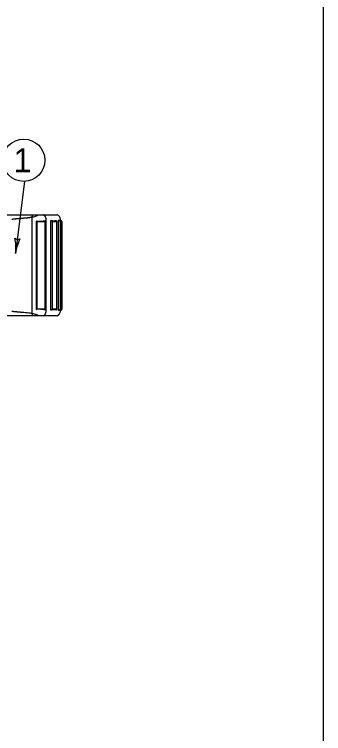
# Model space of a CAD drawing. Extents: x 47.45 to 50.2, y 10.37 to 12.04.
# Drawn here: x 50.0221 to 50.2014, y 11.2049 to 11.6221 of the extents above; entities that cross this region are included whole.
import ezdxf

# ---------------------------------------------------------------- set-up
doc = ezdxf.new("R2010")
doc.units = 0
for name, color, linetype in [('1', 7, 'Continuous'), ('2', 7, 'Continuous'), ('8', 7, 'Continuous')]:
    doc.layers.add(name, color=color, linetype=linetype)

msp = doc.modelspace()

# ---------------------------------------------------------------- linework, layer by layer
at = {"layer": '2'}
msp.add_line((50.027919407743596, 11.525292253225784), (50.02279833036418, 11.483475888272883), dxfattribs=at)
msp.add_lwpolyline([(47.45134757207292, 10.370553591835483), (50.20136838364104, 10.370553591835483), (50.20136838364104, 12.039316269645798), (47.45134757207292, 12.039316269645798)], close=True, dxfattribs=at)
msp.add_circle((50.02755181488234, 11.537533935435686), 0.012247199999999998, dxfattribs=at)
for centre, radius, start, end in [((49.99564057848757, 11.486803010760639), 0.027360797340126315, 353.0154444444445, 11.684227777777835), ((50.024066420969056, 11.493802721160101), 0.0021888637871414042, 221.7900416666667, 303.9067361111112), ((50.04995608224079, 11.480148765785126), 0.027360797340126315, 154.3626027777778, 173.00933333333336), ((49.99564057848757, 11.486803010760639), 0.027360797340126315, 353.00321944444454, 353.01544444444454)]:
    msp.add_arc(centre, radius, start, end, dxfattribs=at)
at = {"layer": '8'}
for p, q in [((50.00929141836418, 11.505899928272882), (50.03243862636418, 11.505899928272882)), ((50.03219368236419, 11.505899928272882), (50.03219368236419, 11.505899928272882)), ((50.032228674364184, 11.503188048272886), (50.032228674364184, 11.449994376272882)), ((50.03223450636417, 11.503188048272886), (50.03223450636417, 11.449994376272882)), ((50.03243862636418, 11.505899928272882), (50.03243862636418, 11.505899928272882)), ((50.03243862636418, 11.505899928272882), (50.03554125036418, 11.505899928272882)), ((50.03259025836418, 11.505899928272882), (50.03259609036418, 11.505899928272882)), ((50.03259025836418, 11.505899928272882), (50.03259609036418, 11.505899928272882)), ((50.03527297836418, 11.501817528272884), (50.034683946364176, 11.502225768272883)), ((50.034683946364176, 11.502225768272883), (50.034683946364176, 11.450956656272883)), ((50.03593782636418, 11.505899928272882), (50.03600197836419, 11.505899928272882)), ((50.03593782636418, 11.505899928272882), (50.03600197836419, 11.505899928272882)), ((50.03600197836419, 11.505899928272882), (50.03600197836419, 11.505899928272882)), ((50.03993857836417, 11.502581520272882), (50.03995024236418, 11.501817528272884)), ((50.040480954364185, 11.449994376272882), (50.040480954364185, 11.503188048272886)), ((50.044277586364174, 11.501817528272884), (50.043286146364174, 11.502581520272882)), ((50.043286146364174, 11.450600904272882), (50.043286146364174, 11.502581520272882)), ((50.046167154364184, 11.502622344272883), (50.04663954636418, 11.501817528272884)), ((50.04886153836418, 11.501817528272884), (50.047718466364174, 11.502832296272882)), ((50.047718466364174, 11.450350128272884), (50.047718466364174, 11.502832296272882)), ((50.048768226364174, 11.502820632272881), (50.04965469036418, 11.501817528272884)), ((50.04886153836418, 11.502727320272884), (50.04886153836418, 11.503188048272886)), ((50.04973050636418, 11.501817528272884), (50.04915313836419, 11.502389064272881)), ((50.03527297836418, 11.451364896272883), (50.03527297836418, 11.501817528272884)), ((50.03995024236418, 11.501817528272884), (50.03527297836418, 11.501817528272884)), ((50.03995024236418, 11.451364896272883), (50.03995024236418, 11.501817528272884)), ((50.04663954636418, 11.501817528272884), (50.044277586364174, 11.501817528272884)), ((50.044277586364174, 11.451364896272883), (50.044277586364174, 11.501817528272884)), ((50.04663954636418, 11.451364896272883), (50.04663954636418, 11.501817528272884)), ((50.04965469036418, 11.501817528272884), (50.04886153836418, 11.501817528272884)), ((50.04886153836418, 11.451364896272883), (50.04886153836418, 11.501817528272884)), ((50.04965469036418, 11.451364896272883), (50.04965469036418, 11.501817528272884)), ((50.04973050636418, 11.451364896272883), (50.04973050636418, 11.501817528272884)), ((50.034683946364176, 11.450956656272883), (50.03527297836418, 11.451364896272883)), ((50.03527297836418, 11.451364896272883), (50.03995024236418, 11.451364896272883)), ((50.03995024236418, 11.451364896272883), (50.03993857836417, 11.450600904272882)), ((50.043286146364174, 11.450600904272882), (50.044277586364174, 11.451364896272883)), ((50.044277586364174, 11.451364896272883), (50.04663954636418, 11.451364896272883)), ((50.04663954636418, 11.451364896272883), (50.046167154364184, 11.450565912272884)), ((50.047718466364174, 11.450350128272884), (50.04886153836418, 11.451364896272883)), ((50.04965469036418, 11.451364896272883), (50.048768226364174, 11.450367624272884)), ((50.04886153836418, 11.451364896272883), (50.04965469036418, 11.451364896272883)), ((50.04886153836418, 11.449994376272882), (50.04886153836418, 11.450460936272883)), ((50.04915313836419, 11.450799192272882), (50.04973050636418, 11.451364896272883)), ((50.03243862636418, 11.447282496272884), (50.00929141836418, 11.447282496272884)), ((50.03554125036418, 11.447282496272884), (50.03243862636418, 11.447282496272884)), ((50.03259025836418, 11.447282496272884), (50.03259609036418, 11.447282496272884))]:
    msp.add_line(p, q, dxfattribs=at)
for centre, start, end in [((50.0459413567308, 11.503188208276505), 0, 68.63889166666667), ((50.0459413567308, 11.449997099294734), 291.36110833333333, 0)]:
    msp.add_arc(centre, 0.002916000000728999, start, end, dxfattribs=at)
for centre, major_axis, ratio, start_param, end_param in [((50.01420983076624, 11.532952099957965), (-0.02902443370662405, 0.028452371476347917), 0.4085192591905191, 2.6656457298940697, 2.918370860023892), ((49.984859485650276, 11.565564709639663), (-0.06298932519879905, 0.06203974221172992), 0.18242673877445983, 2.8988828529657003, 3.0282452996452127), ((49.984859485650276, 11.565775528132585), (-0.06388818611536629, 0.06298029420843484), 0.05950661566257067, 3.0115139916591778, 3.1480242403647605), ((50.01420983076624, 11.420233207613284), (0.02902443370662426, 0.02845237147634814), 0.4085192591905461, 0.22322179356590144, 0.4759469236957237), ((49.984859485650276, 11.387620597931585), (0.0629893251987987, 0.06203974221172953), 0.1824267387744251, 0.11334735394458074, 0.24270980062409336), ((49.984859485650276, 11.387409779438654), (0.06388818611536681, 0.06298029420843537), 0.05950661566257169, 6.27675372040462, 6.4132639691102025)]:
    msp.add_ellipse(centre, major_axis=major_axis, ratio=ratio, start_param=start_param, end_param=end_param, dxfattribs=at)
for points, degree in [([(50.02654247436418, 11.503771248272884), (50.024553762364185, 11.503602120272884), (50.02257088236417, 11.503403832272882), (50.020588002364185, 11.503188048272886)], 2), ([(50.032252002364174, 11.504406936272883), (50.03072401836418, 11.504138664272881), (50.028805290364176, 11.503917048272882), (50.02654830636418, 11.503777080272883)], 2), ([(50.032252002364174, 11.504406936272883), (50.032246170364175, 11.504313624272884), (50.03224033836418, 11.504208648272884), (50.03223450636417, 11.503812072272883), (50.032228674364184, 11.503502976272882), (50.032228674364184, 11.503188048272886)], 3), ([(50.032252002364174, 11.504418600272883), (50.032252002364174, 11.504307792272883), (50.032246170364175, 11.504185320272883), (50.03224033836418, 11.503788744272883), (50.03223450636417, 11.503491312272882), (50.03223450636417, 11.503188048272886)], 3), ([(50.03554125036418, 11.505899928272882), (50.03558207436418, 11.505888264272883), (50.035611234364175, 11.505864936272882), (50.03566955436417, 11.50581828027288), (50.035681218364175, 11.505794952272883), (50.03572787436418, 11.505719136272884), (50.035716210364185, 11.505666648272882), (50.03563456236419, 11.505503352272884), (50.03547126636418, 11.505375048272883), (50.03467811436417, 11.504990136272882), (50.03376832236418, 11.504710200272882), (50.03239197036418, 11.504441928272884), (50.03232198636419, 11.504430264272884), (50.032252002364174, 11.504418600272883)], 3), ([(50.03243862636418, 11.505899928272882), (50.032374474364175, 11.505410040272881), (50.03231032236419, 11.504908488272886), (50.032252002364174, 11.504406936272883)], 2), ([(50.03243862636418, 11.505899928272882), (50.03240946636417, 11.505643320272881), (50.032374474364175, 11.505375048272883), (50.03231032236419, 11.504885160272885), (50.03228116236417, 11.504651880272885), (50.032252002364174, 11.504418600272883)], 3), ([(50.03243862636418, 11.505899928272882), (50.03243862636418, 11.505899928272882), (50.03243862636418, 11.505899928272882), (50.03243862636418, 11.505899928272882)], 2), ([(50.03243862636418, 11.505899928272882), (50.03243862636418, 11.505899928272882), (50.03243862636418, 11.505899928272882), (50.03243862636418, 11.505899928272882)], 2), ([(50.03554125036418, 11.505899928272882), (50.03677763436418, 11.505899928272882), (50.037897378364164, 11.505899928272882), (50.03887715436419, 11.505899928272882)], 2), ([(50.03554125036418, 11.505899928272882), (50.03554125036418, 11.505899928272882), (50.03554125036418, 11.505899928272882), (50.03554125036418, 11.505899928272882)], 2), ([(50.03554125036418, 11.505899928272882), (50.03677763436418, 11.505899928272882), (50.037897378364164, 11.505899928272882), (50.03887715436419, 11.505899928272882)], 2), ([(50.03887715436419, 11.505899928272882), (50.04151321836417, 11.505899928272882), (50.043542754364175, 11.505899928272882), (50.046289626364185, 11.505899928272882), (50.04699529836418, 11.505899928272882), (50.047006962364186, 11.505899928272882)], 3), ([(50.03993274636419, 11.505001800272883), (50.039880258364185, 11.505083448272885), (50.039816106364164, 11.505165096272883), (50.039623650364184, 11.505380880272883), (50.03949534636418, 11.50551501627288), (50.03919208236417, 11.505736632272884), (50.039040450364176, 11.50582994427288), (50.03887715436419, 11.505899928272882)], 3), ([(50.03887715436419, 11.505899928272882), (50.04151321836417, 11.505899928272882), (50.043542754364175, 11.505899928272882), (50.046289626364185, 11.505899928272882), (50.04699529836418, 11.505899928272882), (50.047006962364186, 11.505899928272882)], 3), ([(50.040480954364185, 11.503188048272886), (50.040480954364185, 11.503567128272884), (50.040416802364184, 11.503940376272883), (50.04016602636418, 11.504646048272884), (50.03998523436419, 11.504966808272883), (50.039623650364184, 11.505380880272883), (50.03949534636418, 11.50551501627288), (50.03919208236417, 11.505736632272884), (50.039040450364176, 11.50582994427288), (50.03887715436419, 11.505899928272882)], 3), ([(50.020588002364185, 11.449994376272882), (50.02257088236417, 11.449778592272883), (50.024553762364185, 11.449580304272882), (50.02654247436418, 11.449411176272882)], 2), ([(50.02654830636418, 11.449411176272882), (50.02809961836418, 11.449317864272883), (50.02961010636418, 11.449166232272882), (50.031447186364176, 11.448909624272881), (50.03186709036418, 11.448845472272884), (50.032252002364174, 11.448775488272883)], 3), ([(50.032228674364184, 11.449994376272882), (50.032228674364184, 11.449796088272882), (50.03223450636417, 11.449603632272883), (50.03224033836418, 11.449212888272884), (50.03224033836418, 11.449026264272884), (50.032252002364174, 11.448827976272884), (50.032252002364174, 11.448804648272883), (50.032252002364174, 11.448775488272883)], 3), ([(50.03223450636417, 11.449994376272882), (50.03223450636417, 11.449796088272882), (50.03223450636417, 11.449603632272883), (50.03224033836418, 11.449212888272884), (50.03224033836418, 11.449026264272884), (50.032252002364174, 11.448822144272885), (50.032252002364174, 11.448792984272883), (50.032252002364174, 11.448769656272884)], 3), ([(50.032252002364174, 11.448775488272883), (50.03231032236419, 11.448279768272881), (50.032374474364175, 11.447778216272885), (50.03243862636418, 11.447282496272884)], 2), ([(50.032252002364174, 11.448769656272884), (50.032975170364175, 11.448629688272883), (50.03358753036417, 11.448489720272883), (50.03471310636418, 11.448163128272885), (50.03516217036419, 11.447982336272883), (50.03551792236417, 11.447754888272884), (50.035646226364186, 11.447667408272883), (50.035716210364185, 11.447527440272884), (50.035722042364185, 11.447486616272883), (50.03569871436418, 11.447410800272882), (50.035681218364175, 11.447381640272882), (50.03562289836418, 11.447323320272883), (50.03558790636417, 11.447299992272884), (50.03554125036418, 11.447282496272884)], 3), ([(50.032252002364174, 11.448769656272884), (50.032286994364185, 11.448501384272882), (50.03232198636419, 11.448244776272883), (50.03238030636418, 11.447749056272881), (50.03241529836418, 11.447515776272883), (50.03243862636418, 11.447282496272884)], 3), ([(50.03887715436419, 11.447282496272884), (50.039180418364175, 11.447416632272882), (50.039460354364174, 11.447626584272882), (50.03993857836417, 11.448151464272884), (50.040125202364166, 11.448466392272884), (50.04033515436417, 11.448997104272884), (50.04038764236418, 11.449189560272883), (50.04046345836419, 11.449586136272883), (50.040480954364185, 11.449796088272882), (50.040480954364185, 11.449994376272882)], 3), ([(50.03887715436419, 11.447282496272884), (50.037897378364164, 11.447282496272884), (50.03677763436418, 11.447282496272884), (50.03554125036418, 11.447282496272884)], 2), ([(50.047006962364186, 11.447282496272884), (50.04699529836418, 11.447282496272884), (50.046289626364185, 11.447282496272884), (50.043542754364175, 11.447282496272884), (50.04151321836417, 11.447282496272884), (50.03887715436419, 11.447282496272884)], 3)]:
    msp.add_open_spline(points, degree=degree, dxfattribs=at)

# ---------------------------------------------------------------- texts
at = {"layer": '1'}
msp.add_text('1', height=0.0139968, dxfattribs=at).set_placement((50.02159360017107, 11.530456018742361))

doc.saveas('drawing.dxf')
